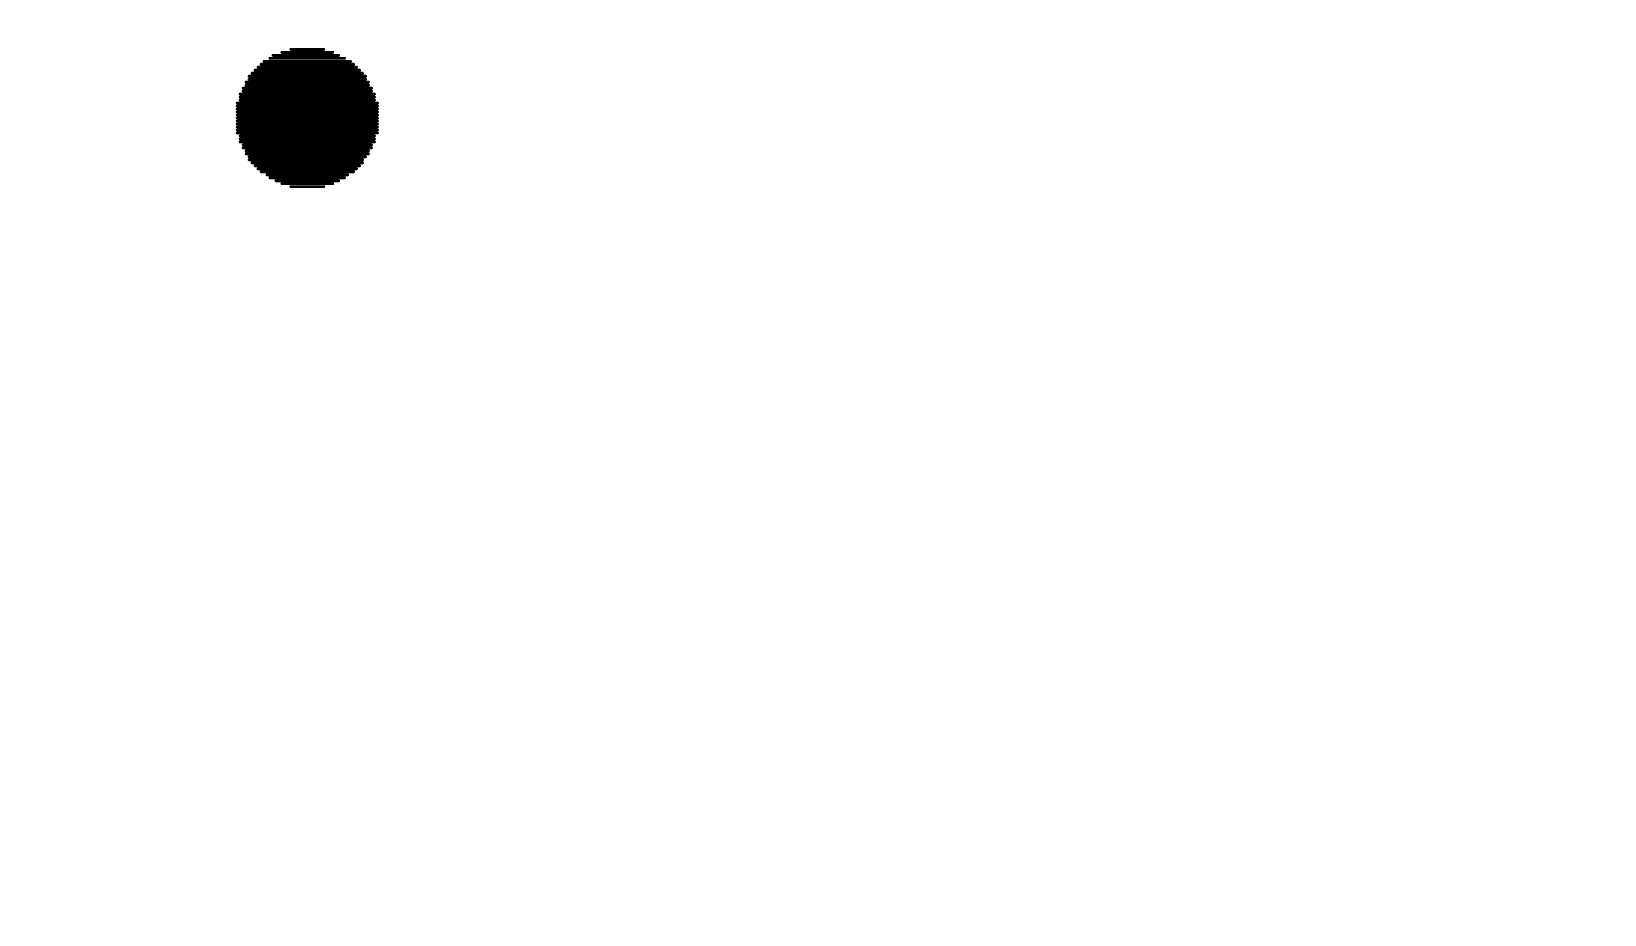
# Model space of a CAD drawing. Header units: millimetres. Extents: x -46.4 to 46.4, y -47.3 to 46.4.
# Drawn here: x -21.236 to -17.887, y -4.566 to -2.687 of the extents above; entities that cross this region are included whole.
import ezdxf

# ---------------------------------------------------------------- set-up
doc = ezdxf.new("R2010")
doc.units = ezdxf.units.MM
doc.layers.add('BottomOverlay', color=54, linetype='Continuous')
doc.layers.add('Mechanical1', color=6, linetype='Continuous')

# ---------------------------------------------------------------- blocks, each defined once
blk = doc.blocks.new('________2')
at = {"layer": 'BottomOverlay', "const_width": 0.00635}
for points in [[(3.3162, -5.7248), (3.3861, -5.7248)], [(3.2464, -5.7629), (3.4559, -5.7629)], [(3.2527, -5.7565), (3.4496, -5.7565)], [(3.2591, -5.7502), (3.4432, -5.7502)], [(3.2718, -5.7438), (3.4305, -5.7438)], [(3.2781, -5.7375), (3.4178, -5.7375)], [(3.2972, -5.7311), (3.4051, -5.7311)], [(3.221, -5.7946), (3.4813, -5.7946)], [(3.2273, -5.7819), (3.475, -5.7819)], [(3.2273, -5.7883), (3.475, -5.7883)], [(3.2337, -5.7756), (3.4686, -5.7756)], [(3.24, -5.7692), (3.4623, -5.7692)], [(3.2083, -5.82), (3.494, -5.82)], [(3.2083, -5.8264), (3.494, -5.8264)], [(3.2146, -5.8073), (3.4877, -5.8073)], [(3.2146, -5.8137), (3.4877, -5.8137)], [(3.221, -5.801), (3.4813, -5.801)], [(3.2019, -5.8391), (3.5004, -5.8391)], [(3.2019, -5.8454), (3.5004, -5.8454)], [(3.2019, -5.8518), (3.5004, -5.8518)], [(3.2019, -5.8581), (3.5004, -5.8581)], [(3.2019, -5.8645), (3.5004, -5.8645)], [(3.2083, -5.8327), (3.494, -5.8327)], [(3.2019, -5.8708), (3.5004, -5.8708)], [(3.2019, -5.8772), (3.5004, -5.8772)], [(3.2019, -5.8835), (3.5004, -5.8835)], [(3.2019, -5.8899), (3.5004, -5.8899)], [(3.2019, -5.8962), (3.5004, -5.8962)], [(3.2019, -5.9026), (3.5004, -5.9026)], [(3.2083, -5.9089), (3.494, -5.9089)], [(3.2083, -5.9153), (3.494, -5.9153)], [(3.2083, -5.9216), (3.494, -5.9216)], [(3.2146, -5.928), (3.4877, -5.928)], [(3.2146, -5.9343), (3.4877, -5.9343)], [(3.221, -5.9407), (3.4813, -5.9407)], [(3.221, -5.947), (3.4813, -5.947)], [(3.2273, -5.9534), (3.475, -5.9534)], [(3.2273, -5.9597), (3.4686, -5.9597)], [(3.2337, -5.9661), (3.4686, -5.9661)], [(3.24, -5.9724), (3.4623, -5.9724)], [(3.2464, -5.9788), (3.4559, -5.9788)], [(3.2527, -5.9851), (3.4496, -5.9851)], [(3.2654, -5.9915), (3.4369, -5.9915)], [(3.2718, -5.9978), (3.4305, -5.9978)], [(3.2845, -6.0042), (3.4178, -6.0042)], [(3.2972, -6.0105), (3.4051, -6.0105)], [(3.3162, -6.0169), (3.3861, -6.0169)]]:
    blk.add_lwpolyline(points, dxfattribs=at)
at = {"layer": 'BottomOverlay', "const_width": 0.00317}
for points in [[(3.3147, -5.7248, 1), (3.3178, -5.7248, 1)], [(3.3845, -5.7248, 1), (3.3877, -5.7248, 1)], [(3.2448, -5.7629, 1), (3.248, -5.7629, 1)], [(3.2512, -5.7565, 1), (3.2543, -5.7565, 1)], [(3.2575, -5.7502, 1), (3.2607, -5.7502, 1)], [(3.2702, -5.7438, 1), (3.2734, -5.7438, 1)], [(3.2766, -5.7375, 1), (3.2797, -5.7375, 1)], [(3.2956, -5.7311, 1), (3.2988, -5.7311, 1)], [(3.4036, -5.7311, 1), (3.4067, -5.7311, 1)], [(3.4163, -5.7375, 1), (3.4194, -5.7375, 1)], [(3.429, -5.7438, 1), (3.4321, -5.7438, 1)], [(3.4417, -5.7502, 1), (3.4448, -5.7502, 1)], [(3.448, -5.7565, 1), (3.4512, -5.7565, 1)], [(3.4544, -5.7629, 1), (3.4575, -5.7629, 1)], [(3.2194, -5.7946, 1), (3.2226, -5.7946, 1)], [(3.2258, -5.7819, 1), (3.2289, -5.7819, 1)], [(3.2258, -5.7883, 1), (3.2289, -5.7883, 1)], [(3.2321, -5.7756, 1), (3.2353, -5.7756, 1)], [(3.2385, -5.7692, 1), (3.2416, -5.7692, 1)], [(3.4607, -5.7692, 1), (3.4639, -5.7692, 1)], [(3.4671, -5.7756, 1), (3.4702, -5.7756, 1)], [(3.4734, -5.7819, 1), (3.4766, -5.7819, 1)], [(3.4734, -5.7883, 1), (3.4766, -5.7883, 1)], [(3.4798, -5.7946, 1), (3.4829, -5.7946, 1)], [(3.2067, -5.82, 1), (3.2099, -5.82, 1)], [(3.2067, -5.8264, 1), (3.2099, -5.8264, 1)], [(3.2131, -5.8073, 1), (3.2162, -5.8073, 1)], [(3.2131, -5.8137, 1), (3.2162, -5.8137, 1)], [(3.2194, -5.801, 1), (3.2226, -5.801, 1)], [(3.4798, -5.801, 1), (3.4829, -5.801, 1)], [(3.4861, -5.8073, 1), (3.4893, -5.8073, 1)], [(3.4861, -5.8137, 1), (3.4893, -5.8137, 1)], [(3.4925, -5.82, 1), (3.4956, -5.82, 1)], [(3.4925, -5.8264, 1), (3.4956, -5.8264, 1)], [(3.2004, -5.8391, 1), (3.2035, -5.8391, 1)], [(3.2004, -5.8454, 1), (3.2035, -5.8454, 1)], [(3.2004, -5.8518, 1), (3.2035, -5.8518, 1)], [(3.2004, -5.8581, 1), (3.2035, -5.8581, 1)], [(3.2004, -5.8645, 1), (3.2035, -5.8645, 1)], [(3.2067, -5.8327, 1), (3.2099, -5.8327, 1)], [(3.4925, -5.8327, 1), (3.4956, -5.8327, 1)], [(3.4988, -5.8391, 1), (3.502, -5.8391, 1)], [(3.4988, -5.8454, 1), (3.502, -5.8454, 1)], [(3.4988, -5.8518, 1), (3.502, -5.8518, 1)], [(3.4988, -5.8581, 1), (3.502, -5.8581, 1)], [(3.4988, -5.8645, 1), (3.502, -5.8645, 1)], [(3.2004, -5.8708, 1), (3.2035, -5.8708, 1)], [(3.2004, -5.8772, 1), (3.2035, -5.8772, 1)], [(3.2004, -5.8835, 1), (3.2035, -5.8835, 1)], [(3.2004, -5.8899, 1), (3.2035, -5.8899, 1)], [(3.2004, -5.8962, 1), (3.2035, -5.8962, 1)], [(3.4988, -5.8708, 1), (3.502, -5.8708, 1)], [(3.4988, -5.8772, 1), (3.502, -5.8772, 1)], [(3.4988, -5.8835, 1), (3.502, -5.8835, 1)], [(3.4988, -5.8899, 1), (3.502, -5.8899, 1)], [(3.4988, -5.8962, 1), (3.502, -5.8962, 1)], [(3.2004, -5.9026, 1), (3.2035, -5.9026, 1)], [(3.2067, -5.9089, 1), (3.2099, -5.9089, 1)], [(3.2067, -5.9153, 1), (3.2099, -5.9153, 1)], [(3.2067, -5.9216, 1), (3.2099, -5.9216, 1)], [(3.2131, -5.928, 1), (3.2162, -5.928, 1)], [(3.4861, -5.928, 1), (3.4893, -5.928, 1)], [(3.4925, -5.9089, 1), (3.4956, -5.9089, 1)], [(3.4925, -5.9153, 1), (3.4956, -5.9153, 1)], [(3.4925, -5.9216, 1), (3.4956, -5.9216, 1)], [(3.4988, -5.9026, 1), (3.502, -5.9026, 1)], [(3.2131, -5.9343, 1), (3.2162, -5.9343, 1)], [(3.2194, -5.9407, 1), (3.2226, -5.9407, 1)], [(3.2194, -5.947, 1), (3.2226, -5.947, 1)], [(3.2258, -5.9534, 1), (3.2289, -5.9534, 1)], [(3.2258, -5.9597, 1), (3.2289, -5.9597, 1)], [(3.4671, -5.9597, 1), (3.4702, -5.9597, 1)], [(3.4734, -5.9534, 1), (3.4766, -5.9534, 1)], [(3.4798, -5.9407, 1), (3.4829, -5.9407, 1)], [(3.4798, -5.947, 1), (3.4829, -5.947, 1)], [(3.4861, -5.9343, 1), (3.4893, -5.9343, 1)], [(3.2321, -5.9661, 1), (3.2353, -5.9661, 1)], [(3.2385, -5.9724, 1), (3.2416, -5.9724, 1)], [(3.2448, -5.9788, 1), (3.248, -5.9788, 1)], [(3.2512, -5.9851, 1), (3.2543, -5.9851, 1)], [(3.2639, -5.9915, 1), (3.267, -5.9915, 1)], [(3.2702, -5.9978, 1), (3.2734, -5.9978, 1)], [(3.429, -5.9978, 1), (3.4321, -5.9978, 1)], [(3.4353, -5.9915, 1), (3.4385, -5.9915, 1)], [(3.448, -5.9851, 1), (3.4512, -5.9851, 1)], [(3.4544, -5.9788, 1), (3.4575, -5.9788, 1)], [(3.4607, -5.9724, 1), (3.4639, -5.9724, 1)], [(3.4671, -5.9661, 1), (3.4702, -5.9661, 1)], [(3.2829, -6.0042, 1), (3.2861, -6.0042, 1)], [(3.2956, -6.0105, 1), (3.2988, -6.0105, 1)], [(3.3147, -6.0169, 1), (3.3178, -6.0169, 1)], [(3.3845, -6.0169, 1), (3.3877, -6.0169, 1)], [(3.4036, -6.0105, 1), (3.4067, -6.0105, 1)], [(3.4163, -6.0042, 1), (3.4194, -6.0042, 1)]]:
    blk.add_lwpolyline(points, format="xyb", close=True, dxfattribs=at)

msp = doc.modelspace()

# ---------------------------------------------------------------- linework, layer by layer
at = {"layer": 'BottomOverlay', "const_width": 0.508}
msp.add_lwpolyline([(-12.3943, -8.4487, -0.221527), (-28.929, -0.9392)], format="xyb", dxfattribs=at)
at = {"layer": 'Mechanical1', "const_width": 0.254}
msp.add_lwpolyline([(0, -46.2567, -0.414214), (-46.2567, 0)], format="xyb", dxfattribs=at)

# ---------------------------------------------------------------- block references
at = {"rotation": 360}
msp.add_blockref('________2', (-24, 3), dxfattribs=at)

doc.saveas('drawing.dxf')
